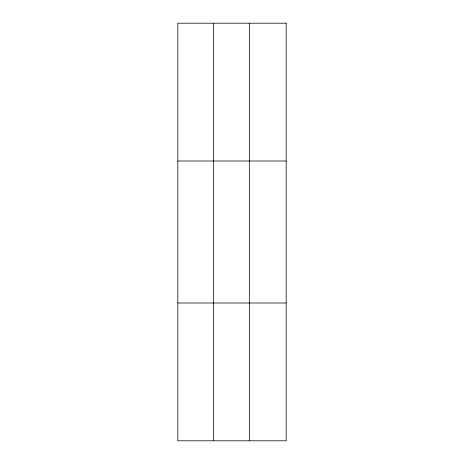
<?xml version="1.0" encoding="UTF-8"?>
<svg xmlns="http://www.w3.org/2000/svg" width="464" height="464" viewBox="0 0 464 464"><rect width="100%" height="100%" fill="white"/><g stroke="black" fill="none" stroke-linecap="round" stroke-linejoin="round"><path stroke-width="0.7" d="M213.585 23.2L213.585 440.8M249.33 23.2L249.33 440.8M177.84 161.008L286.16 161.008M177.84 302.992L286.16 302.992M286.16 23.2L286.16 440.8L177.84 440.8L177.84 23.2L286.16 23.2"/></g></svg>
